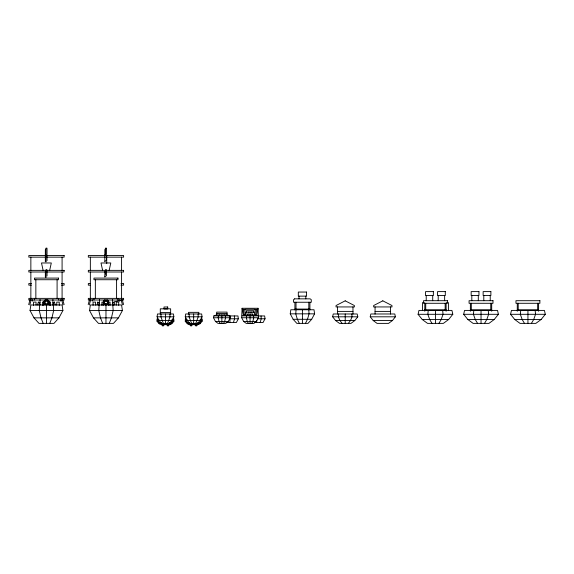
<?xml version="1.0" encoding="UTF-8"?>
<svg xmlns="http://www.w3.org/2000/svg" width="574" height="574" viewBox="0 0 574 574"><rect width="100%" height="100%" fill="white"/><g stroke="black" fill="none" stroke-linecap="round" stroke-linejoin="round"><path stroke-width="0.86" d="M39.642 304.973L39.283 310.498L41.005 317.86L43.194 323.384M99.137 304.973L98.778 310.498L100.5 317.86L102.689 323.384M161.093 313.985L160.878 316.805L163.368 323.384M189.291 313.985L189.076 316.805L191.565 323.384M296.069 309.752L295.754 313.842L297.339 319.295L299.37 323.384M428.226 310.412L427.845 314.308L429.675 319.496L431.985 323.384M473.815 310.412L473.435 314.308L475.258 319.496L477.568 323.384M520.718 310.412L520.338 314.308L522.161 319.496L524.471 323.384M338.66 313.985L338.33 316.805L339.966 320.565L342.068 323.384M162.564 324.69L162.413 325.874L163.447 325.874L163.289 324.69M167.637 324.69L167.486 325.874L168.519 325.874L168.369 324.69M190.762 324.69L190.611 325.874L191.644 325.874L191.486 324.69M195.834 324.69L195.684 325.874L196.717 325.874L196.566 324.69M161.631 323.384L159.077 320.565L157.075 316.805L157.477 313.985L173.456 313.985L173.857 316.805L171.856 320.565L169.301 323.384L161.631 323.384L159.077 322.445L157.075 320.098L157.477 317.279M173.657 319.933L173.857 321.34L171.856 323.693L169.301 324.633L161.631 324.633L159.077 323.693L157.075 321.34L157.477 318.52M189.829 323.384L187.275 320.565L185.273 316.805L185.675 313.985L201.653 313.985L202.055 316.805L200.053 320.565L197.499 323.384L189.829 323.384L187.275 322.445L185.273 320.098L185.675 317.279M201.754 319.23L202.055 321.34L200.053 323.693L197.499 324.633L189.829 324.633L187.275 323.693L185.273 321.34L185.675 318.52M290.243 313.842L290.824 309.752L314.007 309.752L314.581 313.842L311.682 319.295L307.98 323.384L296.851 323.384L293.142 319.295L290.243 313.842L314.581 313.842M30.035 310.498L30.86 304.973L62.085 304.973L62.91 310.498L58.964 317.86L53.963 323.384L38.975 323.384L33.981 317.86L30.035 310.498L62.91 310.498M89.537 310.498L90.355 304.973L121.58 304.973L122.406 310.498L118.459 317.86L113.465 323.384L98.477 323.384L93.476 317.86L89.537 310.498L122.406 310.498M248.355 312.113L247.789 314.925L246.569 315.865L246.389 317.745L247.272 321.505L248.384 323.384M332.633 316.805L333.229 313.985L357.2 313.985L357.796 316.805L354.804 320.565L350.965 323.384L339.464 323.384L335.625 320.565L332.633 316.805L357.796 316.805M370.23 316.805L370.826 313.985L394.797 313.985L395.393 316.805L392.401 320.565L388.562 323.384L377.061 323.384L373.222 320.565L370.23 316.805L395.393 316.805M49.665 270.397L51.301 262.971L41.5 262.971L43.129 270.397M109.16 270.397L110.796 262.971L100.995 262.971L102.624 270.397M213.471 317.745L213.894 315.865L216.678 314.925L227.039 314.925L229.83 315.865L230.253 317.745L228.237 321.505L225.69 323.384L218.034 323.384L215.487 321.505L213.471 317.745L230.253 317.745M241.668 317.745L242.092 308.274L258.027 308.274L258.451 317.745L256.435 321.505L253.887 323.384L246.232 323.384L243.685 321.505L241.668 317.745L258.451 317.745M418.08 314.308L418.948 310.412L451.946 310.412L452.814 314.308L448.646 319.496L443.365 323.384L427.53 323.384L422.249 319.496L418.08 314.308L452.814 314.308M463.67 314.308L464.538 310.412L497.529 310.412L498.397 314.308L494.228 319.496L488.955 323.384L473.112 323.384L467.839 319.496L463.67 314.308L498.397 314.308M510.573 314.308L511.441 310.412L544.432 310.412L545.3 314.308L541.131 319.496L535.851 323.384L520.015 323.384L514.735 319.496L510.573 314.308L545.3 314.308M28.7 304.629L30.042 299.606M29.812 304.923L31.154 299.908M37.554 305.009L38.401 301.845M38.996 305.16L39.563 303.058M39.764 305.081L39.986 304.263M88.195 304.629L89.544 299.606M89.307 304.923L90.656 299.908M97.049 305.009L97.896 301.845M98.498 305.16L99.058 303.058M99.259 305.081L99.481 304.263M233.46 322.538L234.551 318.778L234.328 315.958M260.151 322.538L261.242 318.778L261.026 315.958M49.751 323.384L51.94 317.86L53.662 310.498L53.303 304.973M109.247 323.384L111.435 317.86L113.164 310.498L112.798 304.973M167.565 323.384L170.055 316.805L169.839 313.985M195.763 323.384L198.252 316.805L198.037 313.985M305.454 323.384L307.485 319.295L309.07 313.842L308.755 309.752M213.894 315.865L237.952 315.958L238.346 318.778L236.352 322.538L226.127 322.538M258.221 315.958L264.643 315.958L265.044 318.778L263.043 322.538L254.526 322.538M45.346 255.157L45.942 254.146L45.942 248.7L45.346 249.712L45.346 255.157L46.444 255.157M45.346 261.694L45.346 256.241L45.942 255.236L45.942 260.682L45.346 261.694L46.444 261.694M45.346 276.991L45.942 275.979L45.942 270.526L45.346 271.538L45.346 276.991L46.444 276.991M105.437 248.7L104.841 249.712L104.841 255.157L105.437 254.146L105.437 248.7L106.534 248.7L106.534 254.146M105.437 255.236L104.841 256.241L104.841 261.694L105.437 260.682M106.534 275.979L106.534 270.526L105.437 270.526L104.841 271.538L104.841 276.991L105.437 275.979M223.537 323.384L224.649 321.505L225.532 317.745L225.345 315.865L224.125 314.925M251.735 323.384L252.847 321.505L253.73 317.745L253.543 315.865L252.323 314.925L251.756 312.113M438.909 323.384L441.219 319.496L443.042 314.308L442.669 310.412M484.499 323.384L486.809 319.496L488.632 314.308L488.252 310.412M531.402 323.384L533.712 319.496L535.535 314.308L535.155 310.412M348.361 323.384L350.456 320.565L352.099 316.805L351.769 313.985M169.301 323.384L171.856 322.445L173.857 320.098L173.456 317.279M197.499 323.384L200.053 322.445L202.055 320.098L201.653 317.279M256.635 309.68L258.027 308.274L256.635 315.399L256.635 309.68L254.878 309.68M219.591 314.925L218.371 315.865L218.192 317.745L219.074 321.505L220.186 323.384M167.565 324.633L168.964 323.693M195.763 324.633L197.162 323.693M121.272 300.41L113.896 301.845L114.743 305.009M189.061 324.324L190.245 324.174M45.985 248.126L46.96 248.126M105.48 248.126L106.455 248.126M45.712 255.1L47.226 255.1M105.214 255.1L106.728 255.1L106.728 263.48M105.085 255.516L88.324 255.516L88.324 257.152L123.611 257.152L123.611 255.516L106.85 255.516M45.346 256.241L46.444 256.241M45.985 269.658L46.96 269.658M105.48 269.658L106.455 269.658M31.477 283.52L28.829 283.52L28.829 285.149L31.477 285.149M61.468 283.52L64.116 283.52L64.116 285.149L61.468 285.149M90.355 283.52L88.324 283.52L88.324 285.149L90.089 285.149M120.963 283.52L123.611 283.52L123.611 285.149L120.963 285.149M104.633 300.001L88.324 300.001L88.324 298.372L123.611 298.372L123.611 300.001L107.302 300.001M38.401 302.677L40.029 302.677M52.916 302.677L54.544 302.677M97.896 302.677L99.524 302.677M112.411 302.677L114.039 302.677M424.265 302.634L422.478 302.634L422.478 310.412M446.629 302.634L448.416 302.634L448.416 310.412M294.914 309.07L309.91 309.07M243.484 309.68L243.484 315.399L242.092 308.274L243.484 309.68L245.234 309.68M424.789 309.766L446.106 309.766M470.371 309.766L491.696 309.766M517.274 309.766L538.591 309.766M337.462 311.402L352.967 311.402M375.059 311.402L390.564 311.402M160.297 312.579L170.636 312.579M216.678 313.519L227.039 313.519M157.075 316.805L173.857 316.805M185.273 316.805L202.055 316.805M33.981 317.86L58.964 317.86M93.476 317.86L118.459 317.86M229.959 318.778L238.346 318.778M257.417 318.778L265.044 318.778M293.142 319.295L311.682 319.295M422.249 319.496L448.646 319.496M467.839 319.496L494.228 319.496M514.735 319.496L541.131 319.496M157.075 320.098L159.357 320.098M171.576 320.098L173.857 320.098M185.273 320.098L187.554 320.098M199.774 320.098L202.055 320.098M159.077 320.565L171.856 320.565M187.275 320.565L200.053 320.565M335.625 320.565L354.804 320.565M373.222 320.565L392.401 320.565M157.075 321.34L158.596 321.34M171.576 321.34L173.857 321.34M185.273 321.34L186.794 321.34M200.534 321.34L202.055 321.34M215.487 321.505L228.237 321.505M243.685 321.505L256.435 321.505M159.077 322.445L161.244 322.445M169.689 322.445L171.856 322.445M187.275 322.445L189.442 322.445M197.887 322.445L200.053 322.445M159.077 323.693L171.856 323.693M187.275 323.693L200.053 323.693M161.753 325.099L164.099 325.099M166.826 325.099L169.179 325.099M189.951 325.099L192.297 325.099M195.024 325.099L197.377 325.099M197.083 324.174L198.267 324.324M168.885 324.174L170.069 324.324M190.166 323.693L191.565 324.633M161.968 323.693L163.368 324.633M122.248 299.606L123.589 304.629M121.136 299.908L122.484 304.923M112.726 303.058L113.293 305.16M112.31 304.263L112.526 305.081M62.753 299.606L64.094 304.629M61.64 299.908L62.982 304.923M54.394 301.845L55.24 305.009M53.231 303.058L53.798 305.16M52.808 304.263L53.03 305.081M538.591 303.287L538.591 311.244M537.651 303.287L537.651 309.766M527.937 310.412L527.937 323.384M518.214 303.287L518.214 309.766M517.274 303.287L517.274 311.244M491.696 303.287L491.696 311.244M490.756 303.287L490.756 309.766M490.232 295.502L490.232 300.697M483.796 295.502L483.796 300.697M481.034 310.412L481.034 323.384M478.3 295.502L478.3 300.697M471.814 295.502L471.814 300.697M471.311 303.287L471.311 309.766M470.371 303.287L470.371 311.244M446.106 303.287L446.106 311.244M445.166 303.287L445.166 309.766M444.642 295.502L444.642 300.697M438.206 295.502L438.206 300.697M435.444 310.412L435.444 323.384M432.71 295.502L432.71 300.697M426.224 295.502L426.224 300.697M425.729 303.287L425.729 309.766M424.789 303.287L424.789 311.244M390.564 306.939L390.564 314.086M375.059 306.939L375.059 314.086M352.967 306.939L352.967 314.086M345.211 313.985L345.211 323.384M337.462 306.939L337.462 314.086M309.91 302.254L309.91 309.924M308.812 302.254L308.812 309.07M305.82 296.141L305.82 298.846M302.412 309.752L302.412 323.384M299.004 296.141L299.004 298.846M296.012 302.254L296.012 309.07M294.914 302.254L294.914 309.924M256.657 320.285L256.657 322.538M253.83 312.392L253.83 310.699L246.289 310.699L246.289 313.232M250.056 312.113L250.056 323.384M229.959 315.958L229.959 322.538M227.039 314.925L227.039 312.113L216.678 312.113L216.678 314.925M221.858 314.925L221.858 323.384M198.834 314.107L198.834 312.349L188.494 312.349L188.494 314.107M193.66 313.985L193.66 323.384M193.66 323.693L193.66 324.633M170.636 314.365L170.636 308.819L160.297 308.819L160.297 314.365M165.463 313.985L165.463 323.384M165.463 323.693L165.463 324.633M121.58 257.152L121.58 270.332M121.58 271.99L121.58 299.176M119.744 299.685L119.744 301.178M118.725 305.375L118.725 302.096L116.249 302.096L116.249 305.146M117.964 298.372L117.964 300.001M116.587 279.725L116.587 298.372M112.411 299.528L112.411 304.916M110.05 305.375L110.05 302.096L108.816 302.096L108.816 305.146M106.534 255.236L106.534 260.682M105.968 304.973L105.968 323.384M105.437 270.526L105.437 274.422M103.119 305.146L103.119 302.096L101.885 302.096L101.885 305.375M99.524 299.528L99.524 304.916M95.535 305.146L95.535 302.096L93.067 302.096L93.067 305.375M95.349 279.725L95.349 298.372M93.971 298.372L93.971 300.001M92.199 299.685L92.199 301.178M90.355 257.152L90.355 270.332M90.355 271.99L90.355 299.176M62.085 257.152L62.085 270.332M62.085 271.99L62.085 299.176M60.241 299.685L60.241 301.178M59.23 305.375L59.23 302.096L56.754 302.096L56.754 305.146M58.469 298.372L58.469 300.001M57.091 279.725L57.091 298.372M52.916 299.528L52.916 304.916M50.555 305.375L50.555 302.096L49.321 302.096L49.321 305.146M47.039 248.7L47.039 254.146M47.039 255.236L47.039 260.682M47.039 270.526L47.039 275.979M46.472 304.973L46.472 323.384M43.624 305.146L43.624 302.096L42.39 302.096L42.39 305.375M40.029 299.528L40.029 304.916M36.04 305.146L36.04 302.096L33.565 302.096L33.565 305.375M35.853 279.725L35.853 298.372M34.476 298.372L34.476 300.001M32.696 299.685L32.696 301.178M30.86 257.152L30.86 270.332M30.86 271.99L30.86 299.176M168.218 324.604A0.825 0.825 0 0 1 167.787 324.604M107.266 300.245A2.597 2.511 0 0 1 106.642 304.837M105.293 304.837A2.597 2.511 0 0 1 104.669 300.245M107.977 301.895A2.081 2.009 0 0 1 107.977 302.936M107.768 303.424A2.081 2.009 0 0 1 107.008 304.155M104.927 304.155A2.081 2.009 0 0 1 104.497 303.833M107.632 303.381A1.722 1.665 0 0 1 107.46 303.782M104.303 303.381A1.722 1.665 0 0 1 105.745 301.293A1.722 1.665 0 0 1 107.697 302.95M108.479 303.703A2.597 2.511 0 0 1 108.479 305.009M103.456 305.009A2.597 2.511 0 0 1 103.37 304.356M47.147 299.994A2.597 2.511 0 0 1 48.603 303.854A2.597 2.511 0 0 1 44.341 303.854A2.597 2.511 0 0 1 45.798 299.994M48.273 301.415A2.081 2.009 0 0 1 48.273 303.424M47.943 303.833A2.081 2.009 0 0 1 47.513 304.155M45.432 304.155A2.081 2.009 0 0 1 45.002 303.833M44.672 303.424A2.081 2.009 0 0 1 44.672 301.415M44.808 303.381A1.722 1.665 0 0 1 46.472 301.278A1.722 1.665 0 0 1 48.137 303.381M48.984 303.703A2.597 2.511 0 0 1 48.984 305.009M43.961 305.009A2.597 2.511 0 0 1 43.961 303.703M44.22 303.101A2.597 2.511 0 0 1 44.636 302.584M48.309 302.584A2.597 2.511 0 0 1 48.725 303.101M246.174 312.113L244.876 314.925L242.092 315.865L258.027 315.865L255.236 314.925L244.876 314.925L244.876 309.286L255.236 309.286L255.236 314.925L253.945 312.113L246.174 312.113M294.656 298.846L293.551 299.7L293.551 302.254L311.273 302.254L311.273 299.7L310.168 298.846L294.656 298.846M345.211 300.833L336.048 305.533L336.048 306.939L354.38 306.939L354.38 305.533L345.211 300.833M382.808 300.833L373.645 305.533L373.645 306.939L391.977 306.939L391.977 305.533L382.808 300.833M64.116 255.516L28.829 255.516L28.829 257.152L64.116 257.152L64.116 255.516M64.116 270.368L28.829 270.368L28.829 272.004L64.116 272.004L64.116 270.368M123.611 270.368L88.324 270.368L88.324 272.004L123.611 272.004L123.611 270.368M58.469 278.089L34.476 278.089L34.476 279.725L58.469 279.725L58.469 278.089M117.964 278.089L93.971 278.089L93.971 279.725L117.964 279.725L117.964 278.089M433.363 291.614L425.571 291.614L425.571 295.502L433.363 295.502L433.363 291.614M445.295 291.614L437.56 291.614L437.56 295.502L445.295 295.502L445.295 291.614M478.953 291.614L471.161 291.614L471.161 295.502L478.953 295.502L478.953 291.614M490.878 291.614L483.143 291.614L483.143 295.502L490.878 295.502L490.878 291.614M306.509 292.051L298.315 292.051L298.315 296.141L306.509 296.141L306.509 292.051M64.116 298.372L28.829 298.372L28.829 300.001L64.116 300.001L64.116 298.372M447.404 300.697L423.49 300.697L423.49 303.287L447.404 303.287L447.404 300.697M492.987 300.697L469.073 300.697L469.073 303.287L492.987 303.287L492.987 300.697M539.89 300.697L515.976 300.697L515.976 303.287L539.89 303.287L539.89 300.697M167.716 306.997L164.013 306.997L164.013 308.97L167.716 308.97L167.716 306.997M104.669 304.292A2.597 2.511 0 0 0 108.565 302.118A2.597 2.511 0 0 0 104.669 299.944A2.597 2.511 0 0 0 104.669 304.292M105.107 303.56A1.722 1.665 0 0 0 107.697 302.118A1.722 1.665 0 0 0 105.107 300.676A1.722 1.665 0 0 0 105.107 303.56M45.174 304.292A2.597 2.511 0 0 0 49.07 302.118A2.597 2.511 0 0 0 45.174 299.944A2.597 2.511 0 0 0 45.174 304.292M45.611 303.56A1.722 1.665 0 0 0 48.194 302.118A1.722 1.665 0 0 0 45.611 300.676A1.722 1.665 0 0 0 45.611 303.56"/></g></svg>
